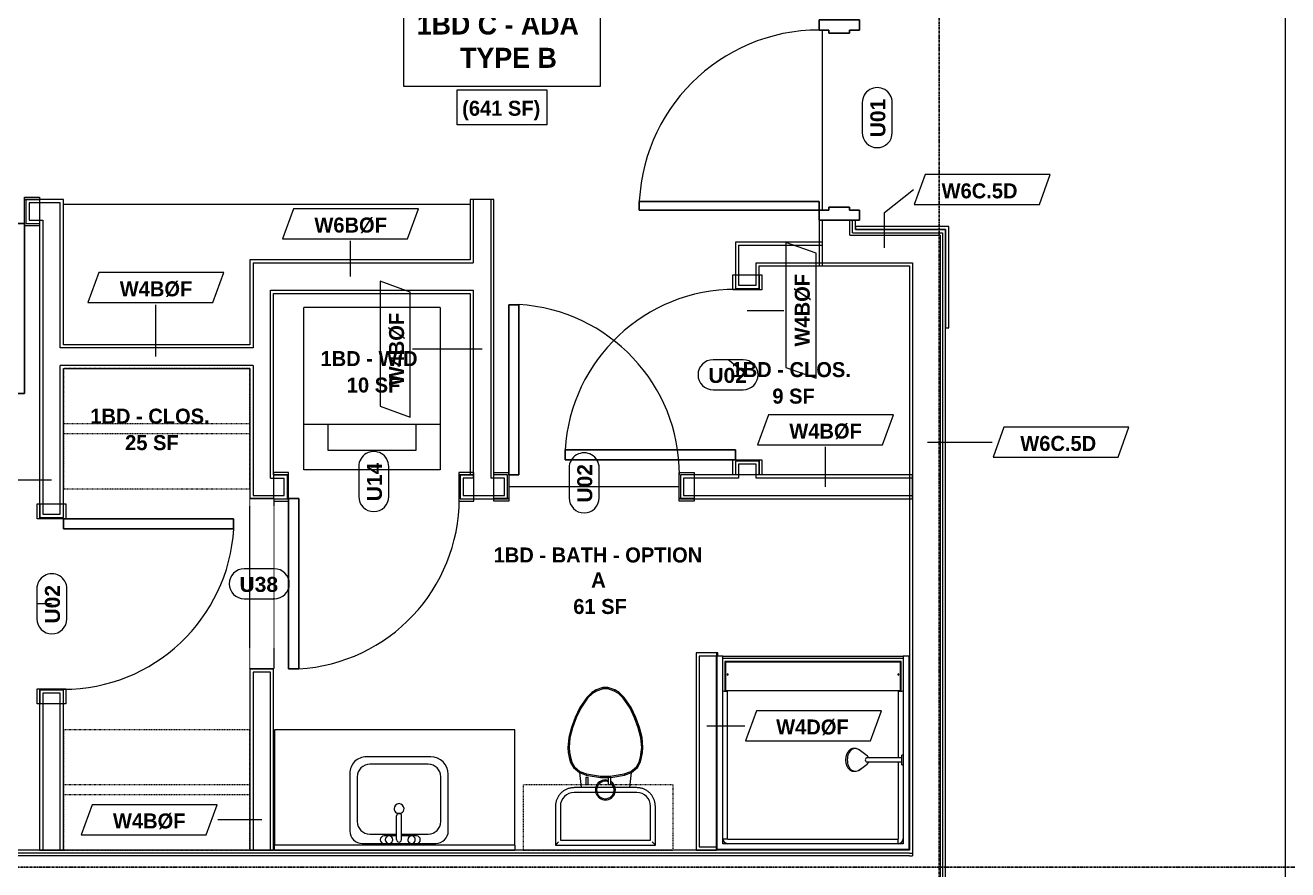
# Model space of a CAD drawing. Header units: inches. Extents: x -4058 to -1781, y 9814 to 12264.
# Drawn here: x -3663.9 to -3411.7, y 10838.7 to 11007.4 of the extents above; entities that cross this region are included whole.
import ezdxf

# ---------------------------------------------------------------- set-up
doc = ezdxf.new("R2010")
doc.units = ezdxf.units.IN
doc.header["$MEASUREMENT"] = 0
for name, pattern in [('Dash', [0.25, 0.125, -0.125]), ('Grid Line 1_2_', [0.875, 0.5, -0.125, 0.125, -0.125]), ('Overhead', [0.15625, 0.09375, -0.0625])]:
    doc.linetypes.add(name, pattern=pattern)
for name, color, linetype, lineweight in [('0-1', 7, 'Continuous', 5), ('0-2', 7, 'Continuous', 9), ('A-AREA-IDEN', 2, 'Continuous', 9), ('A-DETL-GENF', 92, 'Overhead', 9), ('A-DETL-MEDM', 33, 'Continuous', 30), ('A-DOOR-1', 7, 'Continuous', 9), ('A-DOOR-2', 10, 'Continuous', 30), ('A-DOOR-3', 31, 'Continuous', 9), ('A-DOOR-4', 31, 'Continuous', 30), ('A-DOOR-FRAM-2', 10, 'Continuous', 30), ('A-DOOR-IDEN', 31, 'Continuous', 9), ('A-FLOR-1', 7, 'Continuous', 9), ('A-FLOR-2', 192, 'Continuous', 9), ('A-WALL', 113, 'Continuous', 18), ('A-WALL-2', 250, 'Continuous', 18), ('A-WALL-3', 113, 'Continuous', 9), ('A-WALL-IDEN', 211, 'Continuous', 9), ('I-WALL-1', 7, 'Continuous', 9), ('P-SANR-FIXT', 6, 'Continuous', 9), ('Q-CASE', 31, 'Continuous', 9), ('Q-CASE-3', 31, 'Dash', 9), ('Q-CASE-HDLN', 31, 'Dash', 9), ('S-GRID-1', 1, 'Grid Line 1_2_', 30)]:
    doc.layers.add(name, color=color, linetype=linetype, lineweight=lineweight)
doc.styles.add('Arial_B', font='arialbd.ttf', dxfattribs={"height": 3})
doc.styles.add('Century Gothic_B', font='GOTHICB.TTF', dxfattribs={"height": 4})
doc.styles.add('Century Gothic_B_1', font='GOTHICB.TTF', dxfattribs={"height": 3})

# ---------------------------------------------------------------- blocks, each defined once
blk = doc.blocks.new('CTR - 1st Phase - Shell_rvt-1-UNIT PLANS - 1ST FLOOR')
at = {"layer": 'A-FLOR-1'}
blk.add_line((-3412.17, 10814.49), (-3412.17, 11122), dxfattribs=at)
blk = doc.blocks.new('HOLLOW METAL - UNIT DOOR-2191977-UNIT PLANS - 1ST FLOOR')
at = {"layer": 'A-DOOR-1'}
blk.add_arc((18, -3.875), 36, 180, 270, dxfattribs=at)
at = {"layer": 'A-DOOR-2'}
for p, q in [((16.25, -3.875), (18, -3.875)), ((16.25, -39.875), (16.25, -3.875)), ((18, -3.875), (18, -39.875)), ((18, -39.875), (16.25, -39.875))]:
    blk.add_line(p, q, dxfattribs=at)
at = {"layer": 'A-DOOR-FRAM-2'}
for p, q in [((-20, 4.125), (-18, 4.125)), ((-20, -3.875), (-20, 4.125)), ((-18, 4.125), (-18, 2.1875)), ((18, 4.125), (20, 4.125)), ((18, 2.1875), (18, 4.125)), ((20, 4.125), (20, -3.875)), ((-18, 2.1875), (-17.375, 2.1875)), ((-17.375, 2.1875), (-17.375, -1.9375)), ((17.375, 2.1875), (18, 2.1875)), ((17.375, -1.9375), (17.375, 2.1875)), ((-18, -1.9375), (-18, -3.875)), ((-17.375, -1.9375), (-18, -1.9375)), ((18, -1.9375), (17.375, -1.9375)), ((18, -3.875), (18, -1.9375)), ((-18, -3.875), (-20, -3.875)), ((20, -3.875), (18, -3.875))]:
    blk.add_line(p, q, dxfattribs=at)
blk = doc.blocks.new('CTR - 1st Phase - Common Walls_rvt-1-UNIT PLANS - 1ST FLOOR')
at = {"layer": 'A-WALL-2'}
for p, q in [((-3504.67, 10966.56), (-3504.67, 10968.44)), ((-3504.67, 10965.44), (-3504.67, 10966.56)), ((-3499.17, 10966.56), (-3499.17, 10968.44)), ((-3499.17, 10965.94), (-3499.17, 10966.56)), ((-3498.67, 10966.56), (-3498.67, 10968.44)), ((-3498.67, 10965.94), (-3498.67, 10966.56)), ((-3504.67, 10959.94), (-3504.67, 10965.44)), ((-3499.17, 10965.44), (-3499.17, 10965.94)), ((-3499.17, 10965.44), (-3481.17, 10965.44)), ((-3498.67, 10965.94), (-3480.67, 10965.94)), ((-3481.17, 10965.44), (-3481.17, 10959.94)), ((-3480.67, 10965.94), (-3480.67, 10965.44)), ((-3480.67, 10965.44), (-3480.67, 10959.31)), ((-3504.67, 10959.94), (-3486.67, 10959.94)), ((-3486.67, 10959.94), (-3486.67, 10959.31)), ((-3486.67, 10959.31), (-3486.67, 10842)), ((-3481.17, 10959.94), (-3481.17, 10959.31)), ((-3481.17, 10959.31), (-3481.17, 10717.06)), ((-3480.67, 10959.31), (-3480.67, 10717.06)), ((-3487.3, 10842), (-3823.82, 10842)), ((-3487.3, 10841.5), (-3823.82, 10841.5)), ((-3487.3, 10842), (-3486.67, 10842)), ((-3487.3, 10841.5), (-3486.67, 10841.5)), ((-3486.67, 10842), (-3486.67, 10841.5)), ((-3486.67, 10842), (-3486.67, 10841.5))]:
    blk.add_line(p, q, dxfattribs=at)
at = {"layer": 'I-WALL-1'}
for p, q in [((-3505.3, 10968.44), (-3505.3, 10966.56)), ((-3505.3, 10966.56), (-3505.3, 10959.94)), ((-3498.05, 10966.56), (-3498.05, 10968.44)), ((-3479.42, 10967.19), (-3498.05, 10967.19)), ((-3498.05, 10967.19), (-3498.05, 10966.56)), ((-3480.05, 10966.56), (-3498.05, 10966.56)), ((-3498.05, 10966.56), (-3480.05, 10966.56)), ((-3480.05, 10965.94), (-3480.05, 10966.56)), ((-3480.05, 10966.56), (-3480.05, 10946.97)), ((-3479.42, 10966.56), (-3479.42, 10967.19)), ((-3479.42, 10946.97), (-3479.42, 10966.56)), ((-3480.05, 10959.31), (-3480.05, 10965.94)), ((-3505.3, 10959.94), (-3505.3, 10959.31)), ((-3505.3, 10959.31), (-3487.3, 10959.31)), ((-3487.3, 10959.31), (-3487.3, 10881.38)), ((-3480.05, 10717.06), (-3480.05, 10959.31)), ((-3480.05, 10946.97), (-3479.42, 10946.97)), ((-3525.8, 10842.63), (-3823.82, 10842.63))]:
    blk.add_line(p, q, dxfattribs=at)
at = {"layer": '0-2', "rotation": 270.0000000000112}
blk.add_blockref('HOLLOW METAL - UNIT DOOR-2191977-UNIT PLANS - 1ST FLOOR', (-3501.42, 10988.44), dxfattribs=at)
blk = doc.blocks.new('CTR - 1st Phase - Structure_rvt-1-UNIT PLANS - 1ST FLOOR')
at = {"layer": 'S-GRID-1'}
for p, q in [((-3481.32, 9814.03), (-3481.32, 12247.5)), ((-1781.27, 10839.19), (-4041.78, 10839.19))]:
    blk.add_line(p, q, dxfattribs=at)
blk = doc.blocks.new('SWING - SINGLE - FLUSH - SWING - FLUSH - 2-10 x 6-8 - PRIVACY-4346070-UNIT PLANS - 1ST FLOOR')
at = {"layer": 'A-DOOR-3'}
for p, q in [((-20, 2.37), (-20, 2.87)), ((-20, 2.87), (-17, 2.87)), ((-17, 2.87), (-17, 2.37)), ((17, 2.37), (17, 2.87)), ((17, 2.87), (20, 2.87)), ((20, 2.87), (20, 2.37)), ((-20, 2.37), (-17, 2.37)), ((-20, -2.88), (-20, 2.37)), ((-17, 2.37), (-20, 2.37)), ((-17, 2.37), (-17, -2.88)), ((17, 2.37), (20, 2.37)), ((17, -2.88), (17, 2.37)), ((20, 2.37), (17, 2.37)), ((20, 2.37), (20, -2.88)), ((-17, -2.88), (-20, -2.88)), ((20, -2.88), (17, -2.88))]:
    blk.add_line(p, q, dxfattribs=at)
blk.add_arc((17, -2.38), 34.07, 180, 266.6343, dxfattribs=at)
at = {"layer": 'A-DOOR-4'}
for p, q in [((15, -2.38), (15, -36.38)), ((17, -2.38), (15, -2.38)), ((17, -2.38), (17, -36.38)), ((17, -36.38), (15, -36.38))]:
    blk.add_line(p, q, dxfattribs=at)
blk = doc.blocks.new('OD_CW_Closet - OD_CW_Closet-3890307-UNIT PLANS - 1ST FLOOR')
at = {"layer": 'Q-CASE-HDLN'}
for p, q in [((37.99, 24), (0.74, 24)), ((0.74, 24), (0.74, 0)), ((37.99, 0), (37.99, 24)), ((0.74, 13), (37.99, 13)), ((0.74, 11), (37.99, 11)), ((0.74, 0), (37.99, 0))]:
    blk.add_line(p, q, dxfattribs=at)
blk = doc.blocks.new('SWING - SINGLE - FLUSH - SWING - FLUSH - 2-10 x 6-8 - PRIVACY-V37-UNIT PLANS - 1ST FLOOR')
at = {"layer": 'A-DOOR-3'}
for p, q in [((-20, 2.37), (-20, 2.87)), ((-20, 2.87), (-17, 2.87)), ((-17, 2.87), (-17, 2.37)), ((17, 2.37), (17, 2.87)), ((17, 2.87), (20, 2.87)), ((20, 2.87), (20, 2.37)), ((-20, 2.37), (-17, 2.37)), ((-20, -2.88), (-20, 2.37)), ((-17, 2.37), (-20, 2.37)), ((-17, 2.37), (-17, -2.88)), ((17, 2.37), (20, 2.37)), ((17, -2.88), (17, 2.37)), ((20, 2.37), (17, 2.37)), ((20, 2.37), (20, -2.88)), ((-17, -2.88), (-20, -2.88)), ((20, -2.88), (17, -2.88))]:
    blk.add_line(p, q, dxfattribs=at)
blk.add_arc((17, -2.38), 34.07, 180, 266.6343, dxfattribs=at)
at = {"layer": 'A-DOOR-4'}
for p, q in [((15, -2.38), (15, -36.38)), ((17, -2.38), (15, -2.38)), ((17, -2.38), (17, -36.38)), ((17, -36.38), (15, -36.38))]:
    blk.add_line(p, q, dxfattribs=at)
blk = doc.blocks.new('Stacked Washer and Dryer - 26_x25_ - Private-1352637-UNIT PLANS - 1ST FLOOR')
at = {"layer": 'P-SANR-FIXT'}
for p, q in [((0, 13.625), (32.4375, 13.625)), ((0, 13.625), (0, -13.625)), ((23.34375, 13.625), (23.34375, -13.625)), ((32.4375, 13.625), (32.4375, -13.625)), ((23.34375, 8.75), (28.53125, 8.75)), ((28.53125, 8.75), (28.53125, -8.75)), ((28.53125, -8.75), (23.34375, -8.75)), ((32.4375, -13.625), (0, -13.625))]:
    blk.add_line(p, q, dxfattribs=at)
blk = doc.blocks.new('Door-Opening - CLEAR OPENING - 34_ x 80_-3928451-UNIT PLANS - 1ST FLOOR')
at = {"layer": 'A-DETL-GENF'}
for p, q in [((-17.32, 2.37), (16.68, 2.37)), ((16.68, -2.38), (-17.32, -2.38))]:
    blk.add_line(p, q, dxfattribs=at)
at = {"layer": 'A-DETL-MEDM'}
for p, q in [((-17.32, -2.38), (-17.32, 2.37)), ((16.68, 2.37), (16.68, -2.38))]:
    blk.add_line(p, q, dxfattribs=at)
blk = doc.blocks.new('M_Sink Vanity-Square - 500 x 440mm-1352614-UNIT PLANS - 1ST FLOOR')
at = {"layer": 'P-SANR-FIXT'}
for p, q in [((7.96, 7.09), (-6.72, 7.09)), ((0.12, 5.22), (-5.22, 5.22)), ((3.62, 7.09), (-2.88, 7.09)), ((-2.88, 5.59), (0.12, 5.59)), ((0.12, 6.33), (0.12, 1.59)), ((1.12, 6.33), (1.12, 1.59)), ((1.12, 5.59), (3.62, 5.59)), ((6.46, 5.22), (1.12, 5.22)), ((-9.22, 4.59), (-9.22, -6.73)), ((-7.72, 2.72), (-7.72, -6.23)), ((8.96, -6.23), (8.96, 2.72)), ((10.46, -6.91), (10.46, 4.59)), ((-5.22, -8.73), (6.46, -8.73)), ((-5.72, -10.23), (7.14, -10.23))]:
    blk.add_line(p, q, dxfattribs=at)
for centre, radius, start, end in [((-6.72, 4.59), 2.5, 90, 180), ((-5.22, 2.72), 2.5, 90, 180), ((-2.88, 6.34), 0.75, 90, 270), ((-1.88, 6.34), 0.75, 360, 180), ((-1.88, 6.34), 0.75, 180, 0), ((0.62, 6.33), 0.5, 360, 180), ((2.62, 6.34), 0.75, 360, 180), ((2.62, 6.34), 0.75, 180, 360), ((3.62, 6.34), 0.75, 270, 90), ((6.46, 2.72), 2.5, 0, 90), ((7.96, 4.59), 2.5, 360, 90), ((0.62, 0.13), 1, 360, 180), ((0.62, 0.13), 1, 180, 0), ((0.62, 1.59), 0.5, 180, 0), ((-5.72, -6.73), 3.5, 180, 270), ((-5.22, -6.23), 2.5, 180, 270), ((6.46, -6.23), 2.5, 270, 0), ((7.14, -6.91), 3.32, 270, 0)]:
    blk.add_arc(centre, radius, start, end, dxfattribs=at)
blk = doc.blocks.new('Toilet-Domestic-3D - Toilet-Domestic-3D-4375995-UNIT PLANS - 1ST FLOOR')
at = {"layer": 'P-SANR-FIXT'}
for p, q in [((-2.74, 11), (-3.74, 10)), ((-2.59, 10.8), (-3.55, 9.84)), ((-1.87, 11.5), (-2.74, 11)), ((-2.59, 10.8), (-2.74, 11)), ((-1.77, 11.27), (-2.59, 10.8)), ((-0.5, 12), (-1.87, 11.5)), ((-1.77, 11.27), (-1.87, 11.5)), ((-0.46, 11.75), (-1.77, 11.27)), ((-0.46, 11.75), (-0.5, 12)), ((0.5, 12), (-0.5, 12)), ((0.46, 11.75), (-0.46, 11.75)), ((0.46, 11.75), (0.5, 12)), ((1.77, 11.27), (0.46, 11.75)), ((1.87, 11.5), (0.5, 12)), ((1.77, 11.27), (1.87, 11.5)), ((2.59, 10.8), (1.77, 11.27)), ((2.74, 11), (1.87, 11.5)), ((2.59, 10.8), (2.74, 11)), ((3.55, 9.84), (2.59, 10.8)), ((3.74, 10), (2.74, 11)), ((-5.13, 8), (-6.06, 6)), ((-4.91, 7.88), (-5.83, 5.9)), ((-3.74, 10), (-5.13, 8)), ((-4.91, 7.88), (-5.13, 8)), ((-3.55, 9.84), (-4.91, 7.88)), ((-3.55, 9.84), (-3.74, 10)), ((3.55, 9.84), (3.74, 10)), ((4.91, 7.88), (3.55, 9.84)), ((5.13, 8), (3.74, 10)), ((4.91, 7.88), (5.13, 8)), ((5.83, 5.9), (4.91, 7.88)), ((6.06, 6), (5.13, 8)), ((-6.06, 6), (-6.79, 4)), ((-5.83, 5.9), (-6.55, 3.92)), ((-5.83, 5.9), (-6.06, 6)), ((5.83, 5.9), (6.06, 6)), ((6.55, 3.92), (5.83, 5.9)), ((6.79, 4), (6.06, 6)), ((-6.79, 4), (-7.33, 1.99)), ((-6.55, 3.92), (-7.08, 1.95)), ((-6.55, 3.92), (-6.79, 4)), ((6.55, 3.92), (6.79, 4)), ((7.08, 1.95), (6.55, 3.92)), ((7.33, 1.99), (6.79, 4)), ((-7.33, 1.99), (-7.5, 0)), ((-7.08, 1.95), (-7.33, 1.99)), ((-7.08, 1.95), (-7.25, 0)), ((7.08, 1.95), (7.33, 1.99)), ((7.25, 0), (7.08, 1.95)), ((7.5, 0), (7.33, 1.99)), ((-7.25, 0), (-7.5, 0)), ((-7.5, 0), (-7.41, -1)), ((-7.16, -0.96), (-7.41, -1)), ((-7.41, -1), (-7.24, -2)), ((-7.25, 0), (-7.16, -0.96)), ((-6.99, -1.95), (-7.24, -2)), ((-7.24, -2), (-6.97, -3)), ((-7.16, -0.96), (-6.99, -1.95)), ((-6.99, -1.95), (-6.73, -2.9)), ((6.73, -2.9), (6.99, -1.95)), ((6.97, -3), (7.24, -2)), ((6.99, -1.95), (7.16, -0.96)), ((6.99, -1.95), (7.24, -2)), ((7.16, -0.96), (7.25, 0)), ((7.16, -0.96), (7.41, -1)), ((7.24, -2), (7.41, -1)), ((7.25, 0), (7.5, 0)), ((7.41, -1), (7.5, 0)), ((-6.73, -2.9), (-6.97, -3)), ((-6.97, -3), (-6.4, -4)), ((-6.73, -2.9), (-6.21, -3.84)), ((-6.4, -4), (-6.21, -3.84)), ((-6.4, -4), (-5.21, -5)), ((-6.21, -3.84), (-5.08, -4.78)), ((-5.08, -4.78), (-5.21, -5)), ((-5.21, -5), (-4.86, -8.02)), ((-5.21, -5), (-3.84, -5.5)), ((-5.08, -4.78), (-3.77, -5.26)), ((3.77, -5.26), (5.08, -4.78)), ((3.84, -5.5), (5.21, -5)), ((4.86, -8.02), (5.21, -5)), ((5.08, -4.78), (6.21, -3.84)), ((5.08, -4.78), (5.21, -5)), ((5.21, -5), (6.4, -4)), ((6.21, -3.84), (6.73, -2.9)), ((6.21, -3.84), (6.4, -4)), ((6.4, -4), (6.97, -3)), ((6.73, -2.9), (6.97, -3)), ((-3.77, -5.26), (-3.84, -5.5)), ((-3.84, -5.5), (-1, -6)), ((-3.77, -5.26), (-0.98, -5.75)), ((-0.98, -5.75), (-1, -6)), ((-1, -6), (0.56, -6)), ((-0.98, -5.75), (0.98, -5.75)), ((0.98, -5.75), (3.77, -5.26)), ((0.98, -5.75), (1, -5.98)), ((1.05, -5.99), (3.84, -5.5)), ((3.77, -5.26), (3.84, -5.5)), ((6.25, -8.02), (-6.25, -8.02)), ((6.25, -9), (-6.25, -9)), ((6.25, -9), (-6.25, -9)), ((-9.98, -11.75), (-9.98, -19.48)), ((-9, -11.75), (-9, -18.5)), ((-9, -11.75), (-9, -18.5)), ((9, -18.5), (9, -11.75)), ((9, -18.5), (9, -11.75)), ((9.98, -19.48), (9.98, -11.75)), ((-9.98, -19.48), (-9.86, -19.36)), ((-9.98, -19.48), (9.98, -19.48)), ((-9, -18.5), (9, -18.5)), ((-9, -18.5), (9, -18.5)), ((9.86, -19.36), (9.98, -19.48))]:
    blk.add_line(p, q, dxfattribs=at)
at = {"layer": 'P-SANR-FIXT', "flags": 128}
for points in [[(-6.25, -8.02), (-6.4, -8.03), (-6.55, -8.03), (-6.7, -8.05), (-6.84, -8.07), (-6.99, -8.1), (-7.14, -8.13), (-7.28, -8.17), (-7.42, -8.21), (-7.56, -8.26), (-7.7, -8.32), (-7.84, -8.38), (-7.97, -8.44), (-8.1, -8.52), (-8.23, -8.59), (-8.35, -8.67), (-8.48, -8.76), (-8.59, -8.85), (-8.71, -8.95), (-8.82, -9.05), (-8.92, -9.15), (-9.03, -9.26), (-9.12, -9.38), (-9.22, -9.49), (-9.3, -9.61), (-9.39, -9.74), (-9.46, -9.86), (-9.54, -9.99), (-9.6, -10.13), (-9.67, -10.26), (-9.72, -10.4), (-9.78, -10.54), (-9.82, -10.68), (-9.86, -10.83), (-9.89, -10.97), (-9.92, -11.12), (-9.95, -11.26), (-9.96, -11.41), (-9.97, -11.56), (-9.98, -11.71), (-9.98, -11.75)], [(9.98, -11.75), (9.97, -11.6), (9.97, -11.45), (9.95, -11.3), (9.93, -11.16), (9.9, -11.01), (9.87, -10.86), (9.83, -10.72), (9.79, -10.58), (9.74, -10.44), (9.68, -10.3), (9.62, -10.16), (9.56, -10.03), (9.48, -9.9), (9.41, -9.77), (9.33, -9.65), (9.24, -9.52), (9.15, -9.41), (9.05, -9.29), (8.95, -9.18), (8.85, -9.08), (8.74, -8.97), (8.62, -8.88), (8.51, -8.78), (8.39, -8.7), (8.26, -8.61), (8.14, -8.54), (8.01, -8.46), (7.87, -8.4), (7.74, -8.33), (7.6, -8.28), (7.46, -8.22), (7.32, -8.18), (7.17, -8.14), (7.03, -8.11), (6.88, -8.08), (6.74, -8.05), (6.59, -8.04), (6.44, -8.03), (6.29, -8.02), (6.25, -8.02)]]:
    blk.add_lwpolyline(points, dxfattribs=at)
at = {"layer": 'P-SANR-FIXT'}
for centre, radius, start, end in [((0, -8.48), 2, 73.137, 0), ((0, -8.48), 1.75, 70.9831, 0), ((0, -8.48), 2, 0, 57.9286), ((0, -8.48), 1.75, 0, 51.2446), ((-6.25, -11.75), 2.75, 90, 180), ((-6.25, -11.75), 2.75, 90, 180), ((6.25, -11.75), 2.75, 0, 90), ((6.25, -11.75), 2.75, 360, 90)]:
    blk.add_arc(centre, radius, start, end, dxfattribs=at)
for points in [[(-9.98, -19.48), (-9.98, -19.48), (-9.98, -19.48), (-9.98, -19.48)], [(9.98, -19.48), (9.98, -19.48), (9.98, -19.48), (9.98, -19.48)]]:
    blk.add_open_spline(points, degree=3, dxfattribs=at)
for points, knots in [([(-9.86, -19.36), (-9.86, -19.36), (-9.85, -19.35), (-9.82, -19.32), (-9.8, -19.3), (-9.78, -19.28), (-9.75, -19.25), (-9.71, -19.21), (-9.66, -19.16), (-9.6, -19.1), (-9.55, -19.05), (-9.47, -18.97), (-9.41, -18.91), (-9.37, -18.87)], [0, 0, 0, 0, 0.166667, 0.25, 0.291667, 0.333333, 0.416667, 0.5, 0.583333, 0.666667, 0.75, 0.833333, 1, 1, 1, 1]), ([(9.37, -18.87), (9.41, -18.91), (9.47, -18.97), (9.55, -19.05), (9.6, -19.1), (9.66, -19.16), (9.71, -19.21), (9.75, -19.25), (9.78, -19.28), (9.8, -19.3), (9.82, -19.32), (9.85, -19.35), (9.86, -19.36), (9.86, -19.36)], [-1, -1, -1, -1, -0.833333, -0.75, -0.666667, -0.583333, -0.5, -0.416667, -0.333333, -0.291667, -0.25, -0.166667, 0, 0, 0, 0])]:
    blk.add_open_spline(points, degree=3, knots=knots, dxfattribs=at)
blk = doc.blocks.new('Bath Vanity - Bath Vanity 48_-2551079-UNIT PLANS - 1ST FLOOR')
at = {"layer": 'Q-CASE'}
for p, q in [((-23.26, -1), (-23.26, -24)), ((24.74, -24), (24.74, -1)), ((-23.26, -24), (24.74, -24))]:
    blk.add_line(p, q, dxfattribs=at)
blk = doc.blocks.new('BATHROOM MIRROR - BATHROOM MIRROR 48_-3124766-UNIT PLANS - 1ST FLOOR')
at = {"layer": 'Q-CASE'}
for p, q in [((24.74, 24), (-23.26, 24)), ((-23.26, 23), (-23.26, 24)), ((-23.26, 23), (24.74, 23)), ((24.74, 24), (24.74, 23))]:
    blk.add_line(p, q, dxfattribs=at)
blk = doc.blocks.new('300 Series Wall Hung Cabinet_326 - 30_-2909952-UNIT PLANS - 1ST FLOOR')
at = {"layer": 'Q-CASE'}
for p, q in [((-2.5, -13.19), (-2.01, -13.19)), ((-2.5, -13.19), (-2.5, -14.69)), ((-2.5, -14.69), (-2.01, -14.69)), ((-2.01, -14.69), (-2.01, -13.19)), ((2, -13.19), (2.49, -13.19)), ((2, -13.19), (2, -14.69)), ((2, -14.69), (2.49, -14.69)), ((2.49, -14.69), (2.49, -13.19))]:
    blk.add_line(p, q, dxfattribs=at)
at = {"layer": 'Q-CASE-3'}
for p, q in [((15, -0.19), (-15, -0.19)), ((-15, -0.19), (-15, -13.19)), ((15, -13.19), (15, -0.19)), ((-15, -13.19), (15, -13.19))]:
    blk.add_line(p, q, dxfattribs=at)
blk = doc.blocks.new('SWING - SINGLE - FLUSH - SWING - FLUSH - 2-10 x 6-8 - PASSAGE-4346083-UNIT PLANS - 1ST FLOOR')
at = {"layer": 'A-DOOR-3'}
for p, q in [((-17, 2.87), (-20, 2.87)), ((-20, 2.87), (-20, -2.38)), ((-17, -2.38), (-17, 2.87)), ((20, 2.87), (17, 2.87)), ((17, 2.87), (17, -2.38)), ((20, -2.38), (20, 2.37)), ((-20, -2.38), (-17, -2.38)), ((-17, -2.38), (-20, -2.38)), ((-20, -2.38), (-20, -2.88)), ((-17, -2.88), (-17, -2.38)), ((17, -2.38), (20, -2.38)), ((20, -2.38), (17, -2.38)), ((17, -2.38), (17, -2.88)), ((20, -2.88), (20, -2.38)), ((-20, -2.88), (-17, -2.88)), ((17, -2.88), (20, -2.88))]:
    blk.add_line(p, q, dxfattribs=at)
blk.add_arc((17, 2.37), 34.07, 93.3657, 180, dxfattribs=at)
at = {"layer": 'A-DOOR-4'}
for p, q in [((15, 2.37), (15, 36.38)), ((17, 36.38), (15, 36.38)), ((17, 2.37), (17, 36.38)), ((17, 2.37), (15, 2.37))]:
    blk.add_line(p, q, dxfattribs=at)
blk = doc.blocks.new('Casework 2 - Casework 1-3919703-UNIT PLANS - 1ST FLOOR')
at = {"layer": 'Q-CASE'}
blk.add_line((-3575.05, 10971.56), (-3656.3, 10971.56), dxfattribs=at)
blk = doc.blocks.new('The Shower - The Shower-4199730-UNIT PLANS - 1ST FLOOR')
at = {"layer": 'P-SANR-FIXT'}
for p, q in [((0, 39.25), (0.12, 39.25)), ((0, 0.5), (0, 39.25)), ((1.25, 39.25), (0.12, 39.25)), ((0.12, 0.62), (0.12, 39.25)), ((1.25, 39.25), (37.25, 39.25)), ((1.25, 38.75), (1.25, 39.25)), ((1.25, 1.75), (1.25, 39.25)), ((37.25, 38.75), (1.25, 38.75)), ((1.62, 38.13), (1.62, 32.27)), ((36.88, 38.13), (1.62, 38.13)), ((36.75, 38), (1.75, 38)), ((1.75, 38), (1.75, 32.38)), ((36.75, 32.38), (36.75, 38)), ((36.88, 32.27), (36.88, 38.13)), ((37.25, 39.25), (37.25, 38.75)), ((38.38, 39.25), (37.25, 39.25)), ((37.25, 39.25), (37.25, 19.48)), ((38.38, 39.25), (38.5, 39.25)), ((38.38, 39.25), (38.38, 0.62)), ((38.5, 39.25), (38.5, 0.5)), ((1.75, 32.38), (36.75, 32.38)), ((2.2, 2.75), (2.2, 32.27)), ((36.3, 32.27), (2.2, 32.27)), ((36.3, 18.89), (36.3, 32.27)), ((36.3, 2.75), (36.3, 18.11)), ((37.25, 17.52), (37.25, 1.75)), ((2.25, 2.7), (36.25, 2.7)), ((38.5, 0.5), (0, 0.5)), ((38.38, 0.62), (0.12, 0.62)), ((37.25, 1.75), (1.25, 1.75)), ((1.28, 2.51), (1.3, 2.43)), ((1.37, 2.28), (1.38, 2.26)), ((1.4, 2.23), (1.42, 2.2)), ((1.51, 2.08), (1.58, 2.01)), ((1.7, 1.92), (1.73, 1.9)), ((1.93, 1.8), (2.01, 1.78)), ((2.25, 1.77), (36.25, 1.77)), ((36.25, 1.75), (36.25, 1.77)), ((36.49, 1.78), (36.57, 1.8)), ((36.77, 1.9), (36.8, 1.92)), ((36.92, 2.01), (36.99, 2.08)), ((37.08, 2.2), (37.1, 2.23)), ((37.12, 2.26), (37.13, 2.28)), ((37.2, 2.43), (37.22, 2.51))]:
    blk.add_line(p, q, dxfattribs=at)
for centre, radius, start, end in [((2.2, 35.56), 0.125, 0, 180), ((2.2, 35.56), 0.125, 180, 0), ((36.3, 35.56), 0.125, 0, 180), ((36.3, 35.56), 0.125, 180, 0), ((2.25, 2.75), 1, 180, 270), ((36.25, 2.75), 1, 270, 0)]:
    blk.add_arc(centre, radius, start, end, dxfattribs=at)
for centre, major_axis, start_param, end_param in [((2.2, 32.28), (-0.95, 0), 0, 1.570796), ((36.3, 32.28), (0.95, 0), 4.712389, 6.283185)]:
    blk.add_ellipse(centre, major_axis=major_axis, ratio=0.019505, start_param=start_param, end_param=end_param, dxfattribs=at)
for points, knots in [([(1.25, 2.77), (1.25, 2.77), (1.27, 2.76), (1.4, 2.76), (1.64, 2.75), (1.95, 2.75), (2.12, 2.75), (2.2, 2.75)], [-1, -1, -1, -1, -0.833333, -0.666667, -0.333333, -0.166667, 0, 0, 0, 0]), ([(1.25, 2.77), (1.25, 2.7), (1.26, 2.57), (1.34, 2.32), (1.53, 2.04), (1.8, 1.86), (2.06, 1.78), (2.19, 1.77), (2.25, 1.77)], [-1, -1, -1, -1, -0.874768, -0.749536, -0.499072, -0.248608, -0.123376, 0.001856, 0.001856, 0.001856, 0.001856]), ([(2.2, 2.75), (2.2, 2.74), (2.2, 2.74), (2.2, 2.73), (2.21, 2.72), (2.21, 2.72), (2.22, 2.71), (2.23, 2.71), (2.24, 2.7), (2.24, 2.7), (2.25, 2.7), (2.25, 2.7)], [-1, -1, -1, -1, -0.833333, -0.75, -0.666667, -0.583333, -0.416667, -0.291667, -0.208333, -0.083333, 0, 0, 0, 0]), ([(36.25, 1.77), (36.32, 1.77), (36.45, 1.78), (36.7, 1.86), (36.98, 2.04), (37.16, 2.32), (37.24, 2.57), (37.25, 2.7), (37.25, 2.77)], [-1, -1, -1, -1, -0.874768, -0.749536, -0.499072, -0.248608, -0.123376, 0.001856, 0.001856, 0.001856, 0.001856]), ([(36.25, 2.7), (36.26, 2.7), (36.26, 2.7), (36.27, 2.7), (36.28, 2.71), (36.28, 2.71), (36.29, 2.72), (36.29, 2.73), (36.3, 2.74), (36.3, 2.74), (36.3, 2.75), (36.3, 2.75)], [-1, -1, -1, -1, -0.833333, -0.75, -0.666667, -0.583333, -0.416667, -0.291667, -0.208333, -0.083333, 0, 0, 0, 0]), ([(36.25, 1.8), (36.25, 1.82), (36.25, 1.91), (36.25, 2.14), (36.25, 2.45), (36.25, 2.62), (36.25, 2.7)], [-0.8333333, -0.8333333, -0.8333333, -0.8333333, -0.6666667, -0.3333333, -0.1666667, 0, 0, 0, 0]), ([(1.59, 2), (1.55, 2.04), (1.47, 2.12), (1.41, 2.21), (1.38, 2.25)], [0.4597287, 0.4597287, 0.4597287, 0.4597287, 0.5714286, 0.666048, 0.666048, 0.666048, 0.666048]), ([(2.25, 1.75), (2.17, 1.75), (2.03, 1.77), (1.86, 1.82), (1.77, 1.87), (1.75, 1.88)], [0, 0, 0, 0, 0.1428571, 0.2857143, 0.332096, 0.332096, 0.332096, 0.332096]), ([(36.75, 1.88), (36.7, 1.85), (36.59, 1.8), (36.42, 1.76), (36.31, 1.75), (36.25, 1.75)], [0.6665409, 0.6665409, 0.6665409, 0.6665409, 0.7857143, 0.8928571, 1, 1, 1, 1]), ([(37.01, 2.11), (36.97, 2.05), (36.89, 1.97), (36.79, 1.91), (36.75, 1.88)], [0.4462442, 0.4462442, 0.4462442, 0.4462442, 0.5714286, 0.666048, 0.666048, 0.666048, 0.666048]), ([(37.19, 2.42), (37.18, 2.38), (37.16, 2.33), (37.13, 2.27), (37.12, 2.25)], [0.2167295, 0.2167295, 0.2167295, 0.2167295, 0.2857143, 0.332096, 0.332096, 0.332096, 0.332096])]:
    blk.add_open_spline(points, degree=3, knots=knots, dxfattribs=at)
for points in [[(1.25, 2.71), (1.25, 2.72), (1.25, 2.74), (1.25, 2.75)], [(37.25, 2.75), (37.25, 2.72), (37.25, 2.7), (37.25, 2.67)], [(1.38, 2.25), (1.37, 2.27), (1.36, 2.3), (1.35, 2.32)], [(1.75, 1.88), (1.71, 1.91), (1.67, 1.94), (1.63, 1.97)], [(37.12, 2.25), (37.09, 2.21), (37.07, 2.18), (37.05, 2.15)]]:
    blk.add_open_spline(points, degree=3, dxfattribs=at)
blk = doc.blocks.new('Shower Head - Shower Head-3265626-UNIT PLANS - 1ST FLOOR')
at = {"layer": 'P-SANR-FIXT'}
for p, q in [((-0.98, 0), (-0.98, -0.26)), ((-0.98, 0), (0.98, 0)), ((0.98, -0.26), (-0.98, -0.26)), ((-0.39, -0.26), (-0.39, -1)), ((0.39, -1), (0.39, -0.26)), ((0.98, -0.26), (0.98, 0)), ((-0.84, -7.19), (-2.02, -8.78)), ((-0.39, -6.01), (-0.39, -7.27)), ((0.39, -7.27), (0.39, -6.01)), ((2.02, -8.78), (0.84, -7.19)), ((-2.28, -9.54), (-2.28, -9.81)), ((2.28, -9.81), (2.28, -9.54))]:
    blk.add_line(p, q, dxfattribs=at)
at = {"layer": 'P-SANR-FIXT', "flags": 128}
for points in [[(-0.39, -1), (-0.39, -1.29), (-0.39, -1.57), (-0.39, -1.85), (-0.39, -2.13), (-0.39, -2.41), (-0.39, -2.69), (-0.39, -2.96), (-0.39, -3.23), (-0.39, -3.5), (-0.39, -3.76), (-0.39, -4.02), (-0.39, -4.27), (-0.39, -4.52), (-0.39, -4.77), (-0.39, -5), (-0.39, -5.23), (-0.39, -5.46), (-0.39, -5.67), (-0.39, -5.88), (-0.39, -6.01)], [(0.39, -6.01), (0.39, -5.81), (0.39, -5.6), (0.39, -5.38), (0.39, -5.15), (0.39, -4.92), (0.39, -4.68), (0.39, -4.43), (0.39, -4.18), (0.39, -3.93), (0.39, -3.67), (0.39, -3.4), (0.39, -3.13), (0.39, -2.86), (0.39, -2.59), (0.39, -2.31), (0.39, -2.03), (0.39, -1.75), (0.39, -1.46), (0.39, -1.18), (0.39, -1)], [(-0.39, -6.87), (-0.43, -6.88), (-0.46, -6.9), (-0.49, -6.91), (-0.52, -6.93), (-0.55, -6.94), (-0.58, -6.96), (-0.61, -6.98), (-0.64, -7), (-0.67, -7.03), (-0.7, -7.05), (-0.73, -7.07), (-0.76, -7.1), (-0.78, -7.13), (-0.81, -7.16), (-0.83, -7.19), (-0.84, -7.19)], [(0.84, -7.19), (0.81, -7.16), (0.79, -7.13), (0.76, -7.1), (0.73, -7.08), (0.7, -7.05), (0.68, -7.03), (0.65, -7.01), (0.62, -6.98), (0.59, -6.97), (0.56, -6.95), (0.53, -6.93), (0.49, -6.91), (0.46, -6.9), (0.43, -6.89), (0.4, -6.87)], [(-2.28, -9.81), (-2.28, -9.88), (-2.28, -9.95), (-2.27, -10.02), (-2.25, -10.09), (-2.24, -10.16), (-2.21, -10.23), (-2.19, -10.3), (-2.16, -10.36), (-2.13, -10.43), (-2.09, -10.49), (-2.05, -10.55), (-2.01, -10.61), (-1.97, -10.67), (-1.92, -10.73), (-1.86, -10.79), (-1.81, -10.84), (-1.75, -10.89), (-1.69, -10.94), (-1.63, -10.99), (-1.57, -11.04), (-1.5, -11.08), (-1.43, -11.12), (-1.36, -11.16), (-1.28, -11.2), (-1.21, -11.24), (-1.13, -11.27), (-1.05, -11.3), (-0.97, -11.33), (-0.89, -11.36), (-0.81, -11.38), (-0.72, -11.4), (-0.64, -11.42), (-0.55, -11.44), (-0.47, -11.45), (-0.38, -11.46), (-0.29, -11.47), (-0.2, -11.48), (-0.11, -11.49), (-0.02, -11.49), (0, -11.49)], [(0, -11.49), (0.09, -11.49), (0.18, -11.48), (0.27, -11.48), (0.35, -11.47), (0.44, -11.46), (0.53, -11.44), (0.62, -11.43), (0.7, -11.41), (0.79, -11.39), (0.87, -11.36), (0.95, -11.34), (1.03, -11.31), (1.11, -11.28), (1.19, -11.25), (1.26, -11.21), (1.34, -11.17), (1.41, -11.13), (1.48, -11.09), (1.55, -11.05), (1.61, -11), (1.68, -10.95), (1.74, -10.9), (1.8, -10.85), (1.85, -10.8), (1.9, -10.74), (1.95, -10.69), (2, -10.63), (2.04, -10.57), (2.08, -10.51), (2.12, -10.44), (2.15, -10.38), (2.18, -10.31), (2.21, -10.25), (2.23, -10.18), (2.25, -10.11), (2.26, -10.04), (2.27, -9.97), (2.28, -9.9), (2.28, -9.83), (2.28, -9.81)]]:
    blk.add_lwpolyline(points, dxfattribs=at)
at = {"layer": 'P-SANR-FIXT'}
for centre, major_axis, start_param, end_param in [((0, -7.27), (0.394, 0), 3.141593, 4.712389), ((0, -7.27), (-0.394, 0), 1.570796, 3.141593), ((0, -9.54), (2.28, 0), 2.468394, 4.712389), ((0, -9.54), (-2.28, 0), 1.570796, 3.814791)]:
    blk.add_ellipse(centre, major_axis=major_axis, ratio=0.707107, start_param=start_param, end_param=end_param, dxfattribs=at)
blk = doc.blocks.new('Wall Tag - Arch Wall-3956453-UNIT PLANS - 1ST FLOOR')
at = {"layer": 'A-WALL-IDEN'}
for p, q in [((-0.3561, 0.0937), (-0.4244, -0.0937)), ((0.4244, 0.0937), (-0.3561, 0.0937)), ((0.3561, -0.0937), (0.4244, 0.0937)), ((-0.4244, -0.0937), (0.3561, -0.0937))]:
    blk.add_line(p, q, dxfattribs=at)
blk = doc.blocks.new('Door Tag - Type Mark-2601225-UNIT PLANS - 1ST FLOOR')
at = {"layer": 'A-DOOR-IDEN'}
for p, q in [((0.09375, 0.09375), (-0.09375, 0.09375)), ((-0.09375, -0.09375), (0.09375, -0.09375))]:
    blk.add_line(p, q, dxfattribs=at)
for centre, start, end in [((-0.09375, 0), 90, 270), ((0.09375, 0), 270, 90)]:
    blk.add_arc(centre, 0.09375, start, end, dxfattribs=at)

msp = doc.modelspace()

# ---------------------------------------------------------------- block references
at = {"layer": '0-1'}
msp.add_blockref('CTR - 1st Phase - Shell_rvt-1-UNIT PLANS - 1ST FLOOR', (0, 0), dxfattribs=at)

# ---------------------------------------------------------------- next in the draw order: linework, layer by layer
at = {"layer": 'A-AREA-IDEN', "flags": 128}
for points in [[(-3588.28, 11013.6), (-3549.08, 11013.6), (-3549.08, 10995.16), (-3588.28, 10995.16)], [(-3577.64, 10994.48), (-3559.72, 10994.48), (-3559.72, 10987.48), (-3577.64, 10987.48)]]:
    msp.add_lwpolyline(points, close=True, dxfattribs=at)
at = {"layer": 'A-DOOR-IDEN'}
for p, q in [((-3519.67, 10937.56), (-3523.52, 10940.56)), ((-3658.67, 10891.81), (-3661.61, 10891.81))]:
    msp.add_line(p, q, dxfattribs=at)
at = {"layer": 'A-FLOR-2'}
for p, q in [((-3504.67, 10970.44), (-3504.67, 11006.44)), ((-3533.3, 10915.19), (-3567.3, 10915.19))]:
    msp.add_line(p, q, dxfattribs=at)
at = {"layer": 'A-WALL'}
for p, q in [((-3663.17, 10971.94), (-3663.17, 10968.44)), ((-3656.92, 10971.94), (-3663.17, 10971.94)), ((-3656.92, 10942.94), (-3656.92, 10971.94)), ((-3574.42, 10972.56), (-3574.42, 10959.94)), ((-3570.92, 10972.56), (-3570.92, 10916.94)), ((-3663.17, 10968.44), (-3660.42, 10968.44)), ((-3660.42, 10968.44), (-3660.42, 10909.69)), ((-3521.42, 10963.44), (-3504.67, 10963.44)), ((-3521.42, 10963.44), (-3521.42, 10955.44)), ((-3618.42, 10959.94), (-3618.42, 10942.94)), ((-3618.42, 10959.94), (-3574.42, 10959.94)), ((-3517.92, 10959.94), (-3504.67, 10959.94)), ((-3517.92, 10955.44), (-3517.92, 10959.94)), ((-3614.92, 10916.94), (-3614.92, 10954.44)), ((-3614.92, 10954.44), (-3574.42, 10954.44)), ((-3574.42, 10954.44), (-3574.42, 10916.94)), ((-3521.42, 10955.44), (-3517.92, 10955.44)), ((-3618.42, 10942.94), (-3656.92, 10942.94)), ((-3656.92, 10909.69), (-3656.92, 10939.44)), ((-3618.42, 10939.44), (-3656.92, 10939.44)), ((-3618.42, 10939.44), (-3618.42, 10913.44)), ((-3521.42, 10919.69), (-3521.42, 10916.94)), ((-3517.92, 10919.69), (-3521.42, 10919.69)), ((-3517.92, 10916.94), (-3517.92, 10919.69)), ((-3614.92, 10916.94), (-3612.17, 10916.94)), ((-3612.17, 10913.44), (-3612.17, 10916.94)), ((-3576.42, 10916.94), (-3576.42, 10913.44)), ((-3574.42, 10916.94), (-3576.42, 10916.94)), ((-3568.17, 10916.94), (-3570.92, 10916.94)), ((-3568.17, 10913.44), (-3568.17, 10916.94)), ((-3521.42, 10916.94), (-3532.42, 10916.94)), ((-3532.42, 10916.94), (-3532.42, 10913.44)), ((-3486.67, 10916.94), (-3517.92, 10916.94)), ((-3618.42, 10913.44), (-3612.17, 10913.44)), ((-3576.42, 10913.44), (-3568.17, 10913.44)), ((-3532.42, 10913.44), (-3486.67, 10913.44)), ((-3660.42, 10909.69), (-3656.92, 10909.69)), ((-3525.8, 10881.38), (-3529.3, 10881.38)), ((-3529.3, 10881.38), (-3529.3, 10843.25)), ((-3525.8, 10882), (-3525.8, 10881.38)), ((-3618.42, 10878.19), (-3618.42, 10842.63)), ((-3614.92, 10878.19), (-3618.42, 10878.19)), ((-3614.92, 10842.63), (-3614.92, 10878.19)), ((-3660.42, 10873.94), (-3660.42, 10842.63)), ((-3656.92, 10873.94), (-3660.42, 10873.94)), ((-3656.92, 10842.63), (-3656.92, 10873.94)), ((-3529.3, 10843.25), (-3525.8, 10843.25))]:
    msp.add_line(p, q, dxfattribs=at)
at = {"layer": 'A-WALL-3'}
for p, q in [((-3656.3, 10972.56), (-3663.8, 10972.56)), ((-3663.8, 10972.56), (-3663.8, 10967.81)), ((-3656.3, 10943.56), (-3656.3, 10972.56)), ((-3570.3, 10972.56), (-3575.05, 10972.56)), ((-3575.05, 10972.56), (-3575.05, 10960.56)), ((-3570.3, 10917.56), (-3570.3, 10972.56)), ((-3663.8, 10967.81), (-3661.05, 10967.81)), ((-3661.05, 10967.81), (-3661.05, 10909.06)), ((-3504.67, 10964.06), (-3522.05, 10964.06)), ((-3522.05, 10964.06), (-3522.05, 10954.81)), ((-3504.67, 10959.31), (-3504.67, 10964.06)), ((-3619.05, 10960.56), (-3619.05, 10943.56)), ((-3575.05, 10960.56), (-3619.05, 10960.56)), ((-3517.3, 10959.31), (-3504.67, 10959.31)), ((-3517.3, 10954.81), (-3517.3, 10959.31)), ((-3614.3, 10917.56), (-3614.3, 10953.81)), ((-3614.3, 10953.81), (-3575.05, 10953.81)), ((-3575.05, 10953.81), (-3575.05, 10917.56)), ((-3522.05, 10954.81), (-3517.3, 10954.81)), ((-3619.05, 10943.56), (-3656.3, 10943.56)), ((-3656.3, 10909.06), (-3656.3, 10938.81)), ((-3656.3, 10938.81), (-3619.05, 10938.81)), ((-3619.05, 10938.81), (-3619.05, 10912.81)), ((-3517.3, 10920.31), (-3522.05, 10920.31)), ((-3522.05, 10920.31), (-3522.05, 10917.56)), ((-3517.3, 10917.56), (-3517.3, 10920.31)), ((-3611.55, 10917.56), (-3614.3, 10917.56)), ((-3611.55, 10912.81), (-3611.55, 10917.56)), ((-3575.05, 10917.56), (-3577.05, 10917.56)), ((-3577.05, 10917.56), (-3577.05, 10912.81)), ((-3567.55, 10917.56), (-3570.3, 10917.56)), ((-3567.55, 10912.81), (-3567.55, 10917.56)), ((-3522.05, 10917.56), (-3533.05, 10917.56)), ((-3533.05, 10917.56), (-3533.05, 10912.81)), ((-3486.67, 10917.56), (-3517.3, 10917.56)), ((-3486.67, 10912.81), (-3486.67, 10917.56)), ((-3614.3, 10912.81), (-3611.55, 10912.81)), ((-3577.05, 10912.81), (-3567.55, 10912.81)), ((-3533.05, 10912.81), (-3486.67, 10912.81)), ((-3661.05, 10909.06), (-3656.3, 10909.06)), ((-3525.55, 10882), (-3529.92, 10882)), ((-3529.92, 10882), (-3529.92, 10842.63)), ((-3525.55, 10881.38), (-3525.55, 10882)), ((-3619.05, 10878.81), (-3619.05, 10842.63)), ((-3614.3, 10842.63), (-3614.3, 10878.81)), ((-3661.05, 10874.56), (-3661.05, 10842.63)), ((-3656.3, 10874.56), (-3661.05, 10874.56)), ((-3656.3, 10842.63), (-3656.3, 10874.56)), ((-3661.05, 10842.63), (-3656.3, 10842.63)), ((-3619.05, 10842.63), (-3614.3, 10842.63)), ((-3529.92, 10842.63), (-3525.8, 10842.63))]:
    msp.add_line(p, q, dxfattribs=at)
at = {"layer": 'A-WALL-IDEN'}
for p, q in [((-3492.28, 10970.01), (-3486.46, 10974.56)), ((-3492.28, 10962.94), (-3492.28, 10970.01)), ((-3598.94, 10957.19), (-3598.94, 10964.31)), ((-3637.82, 10941.19), (-3637.82, 10951.57)), ((-3519.67, 10950.44), (-3512.37, 10950.44)), ((-3572.67, 10942.67), (-3586.59, 10942.67)), ((-3483.67, 10924.11), (-3470.74, 10924.11)), ((-3504.06, 10915.19), (-3504.06, 10923.16)), ((-3658.67, 10916.51), (-3669.52, 10916.51)), ((-3527.74, 10867.46), (-3520.18, 10867.46)), ((-3616.67, 10848.69), (-3625.45, 10848.69))]:
    msp.add_line(p, q, dxfattribs=at)

# ---------------------------------------------------------------- next in the draw order: block references
at = {"layer": '0-1'}
for name in ['CTR - 1st Phase - Structure_rvt-1-UNIT PLANS - 1ST FLOOR', 'CTR - 1st Phase - Common Walls_rvt-1-UNIT PLANS - 1ST FLOOR']:
    msp.add_blockref(name, (0, 0), dxfattribs=at)
at = {"layer": 'A-DOOR-3'}
msp.add_blockref('SWING - SINGLE - FLUSH - SWING - FLUSH - 2-10 x 6-8 - PRIVACY-4346070-UNIT PLANS - 1ST FLOOR', (-3681.05, 10970.19), dxfattribs=at)
for name, p, rotation in [('SWING - SINGLE - FLUSH - SWING - FLUSH - 2-10 x 6-8 - PRIVACY-V37-UNIT PLANS - 1ST FLOOR', (-3519.67, 10937.56), 270.0000000000066), ('SWING - SINGLE - FLUSH - SWING - FLUSH - 2-10 x 6-8 - PRIVACY-4346070-UNIT PLANS - 1ST FLOOR', (-3550.3, 10915.19), 180), ('SWING - SINGLE - FLUSH - SWING - FLUSH - 2-10 x 6-8 - PASSAGE-4346083-UNIT PLANS - 1ST FLOOR', (-3594.3, 10915.19), 180), ('SWING - SINGLE - FLUSH - SWING - FLUSH - 2-10 x 6-8 - PRIVACY-V37-UNIT PLANS - 1ST FLOOR', (-3658.67, 10891.81), 89.99999999999933), ('Door-Opening - CLEAR OPENING - 34_ x 80_-3928451-UNIT PLANS - 1ST FLOOR', (-3616.67, 10896.14), 89.99999999996074)]:
    msp.add_blockref(name, p, dxfattribs=dict(at, rotation=rotation))
at = {"layer": 'A-DOOR-IDEN', "xscale": 31.99999999999999, "yscale": 31.99999999999999, "zscale": 31.99999999999999, "rotation": 89.99999999999955}
for p in [(-3493.72, 10988.94), (-3594.3, 10916.24), (-3552.27, 10915.97), (-3658.61, 10891.81)]:
    msp.add_blockref('Door Tag - Type Mark-2601225-UNIT PLANS - 1ST FLOOR', p, dxfattribs=at)
at = {"layer": 'A-DOOR-IDEN', "xscale": 31.99999999999999, "yscale": 31.99999999999999, "zscale": 31.99999999999999}
for p in [(-3523.52, 10937.56), (-3617.17, 10895.81)]:
    msp.add_blockref('Door Tag - Type Mark-2601225-UNIT PLANS - 1ST FLOOR', p, dxfattribs=at)
at = {"layer": 'A-WALL-IDEN', "xscale": 31.99999999999999, "yscale": 31.99999999999999, "zscale": 31.99999999999999}
for p in [(-3472.73, 10974.56), (-3598.94, 10967.73), (-3637.82, 10954.99), (-3504.06, 10926.58), (-3457.01, 10924.11), (-3506.45, 10867.46), (-3639.18, 10848.69)]:
    msp.add_blockref('Wall Tag - Arch Wall-3956453-UNIT PLANS - 1ST FLOOR', p, dxfattribs=at)
at = {"layer": 'A-WALL-IDEN', "xscale": 31.99999999999999, "yscale": 31.99999999999999, "zscale": 31.99999999999999, "rotation": 89.99999999999955}
for p in [(-3508.95, 10950.44), (-3590.01, 10942.67)]:
    msp.add_blockref('Wall Tag - Arch Wall-3956453-UNIT PLANS - 1ST FLOOR', p, dxfattribs=at)
at = {"layer": 'P-SANR-FIXT'}
for name, p, rotation in [('Stacked Washer and Dryer - 26_x25_ - Private-1352637-UNIT PLANS - 1ST FLOOR', (-3594.67, 10951), 269.9999999999532), ('Shower Head - Shower Head-3265626-UNIT PLANS - 1ST FLOOR', (-3488.55, 10860.63), 270.0000000002212), ('M_Sink Vanity-Square - 500 x 440mm-1352614-UNIT PLANS - 1ST FLOOR', (-3588.63, 10851.03), 180)]:
    msp.add_blockref(name, p, dxfattribs=dict(at, rotation=rotation))
for name, p in [('The Shower - The Shower-4199730-UNIT PLANS - 1ST FLOOR', (-3525.8, 10842.13)), ('Toilet-Domestic-3D - Toilet-Domestic-3D-4375995-UNIT PLANS - 1ST FLOOR', (-3548.02, 10863.11))]:
    msp.add_blockref(name, p, dxfattribs=at)
at = {"layer": 'Q-CASE'}
for name, p in [('Casework 2 - Casework 1-3919703-UNIT PLANS - 1ST FLOOR', (0, 0)), ('OD_CW_Closet - OD_CW_Closet-3890307-UNIT PLANS - 1ST FLOOR', (-3657.04, 10914.81))]:
    msp.add_blockref(name, p, dxfattribs=at)
at = {"layer": 'Q-CASE', "rotation": 180}
for name, p in [('OD_CW_Closet - OD_CW_Closet-3890307-UNIT PLANS - 1ST FLOOR', (-3618.31, 10866.63)), ('Bath Vanity - Bath Vanity 48_-2551079-UNIT PLANS - 1ST FLOOR', (-3589.37, 10842.63)), ('300 Series Wall Hung Cabinet_326 - 30_-2909952-UNIT PLANS - 1ST FLOOR', (-3549.47, 10842.44)), ('BATHROOM MIRROR - BATHROOM MIRROR 48_-3124766-UNIT PLANS - 1ST FLOOR', (-3589.37, 10866.63))]:
    msp.add_blockref(name, p, dxfattribs=at)

# ---------------------------------------------------------------- next in the draw order: texts
at = {"layer": 'A-AREA-IDEN', "attachment_point": 1}
for s, insert, char_height, width, style in [('1BD C - ADA', (-3585.72, 11009.54), 4, 41.208, 'Century Gothic_B'), ('TYPE B', (-3577.05, 11002.88), 4, 20.301, 'Century Gothic_B'), ('(641 SF)', (-3576.64, 10992.31), 3, 19.19, 'Century Gothic_B_1'), ('1BD - W/D', (-3604.94, 10942.3), 3, 25.149, 'Century Gothic_B_1'), ('1BD - CLOS.', (-3522.83, 10940.1), 3, 29.29, 'Century Gothic_B_1'), ('10 SF', (-3599.69, 10937.01), 3, 12.423, 'Century Gothic_B_1'), ('9 SF', (-3514.67, 10934.8), 3, 9.494, 'Century Gothic_B_1'), ('1BD - CLOS.', (-3650.93, 10930.8), 3, 29.29, 'Century Gothic_B_1'), ('25 SF', (-3643.97, 10925.51), 3, 12.423, 'Century Gothic_B_1'), ('1BD - BATH - OPTION', (-3570.36, 10903.07), 3, 51.005, 'Century Gothic_B_1'), ('\\fCentury Gothic|b1|i0|c0|p34|;A', (-3550.86, 10898.07), 3, 3.838, 'Century Gothic_B_1'), ('61 SF', (-3554.44, 10892.78), 3, 12.423, 'Century Gothic_B_1')]:
    msp.add_mtext(s, dxfattribs=dict(at, insert=insert, char_height=char_height, width=width, style=style))
at = {"layer": 'A-DOOR-IDEN', "char_height": 3, "width": 9.393, "attachment_point": 1, "rotation": 90, "style": 'Arial_B'}
for s, insert in [('U01', (-3495.1, 10985.01)), ('U14', (-3595.68, 10912.31)), ('U02', (-3553.65, 10912.04)), ('U02', (-3659.99, 10887.88))]:
    msp.add_mtext(s, dxfattribs=dict(at, insert=insert))
at = {"layer": 'A-DOOR-IDEN', "char_height": 3, "width": 9.393, "attachment_point": 1, "style": 'Arial_B'}
for s, insert in [('U02', (-3527.45, 10938.94)), ('U38', (-3621.11, 10897.19))]:
    msp.add_mtext(s, dxfattribs=dict(at, insert=insert))
at = {"layer": 'A-WALL-IDEN', "char_height": 3, "attachment_point": 1, "style": 'Century Gothic_B_1'}
for s, insert, width in [('W6C.5D', (-3480.86, 10975.81), 19.594), ('W6BØF', (-3606.16, 10968.98), 17.372), ('W4BØF', (-3645.04, 10956.24), 17.372), ('W4BØF', (-3511.28, 10927.82), 17.372), ('W6C.5D', (-3465.14, 10925.35), 19.594), ('W4DØF', (-3513.91, 10868.71), 17.978), ('W4BØF', (-3646.4, 10849.94), 17.372)]:
    msp.add_mtext(s, dxfattribs=dict(at, insert=insert, width=width))
at = {"layer": 'A-WALL-IDEN', "char_height": 3, "width": 17.372, "attachment_point": 1, "rotation": 90, "style": 'Century Gothic_B_1'}
for insert in [(-3510.2, 10943.22), (-3591.25, 10935.45)]:
    msp.add_mtext('W4BØF', dxfattribs=dict(at, insert=insert))

doc.saveas('drawing.dxf')
